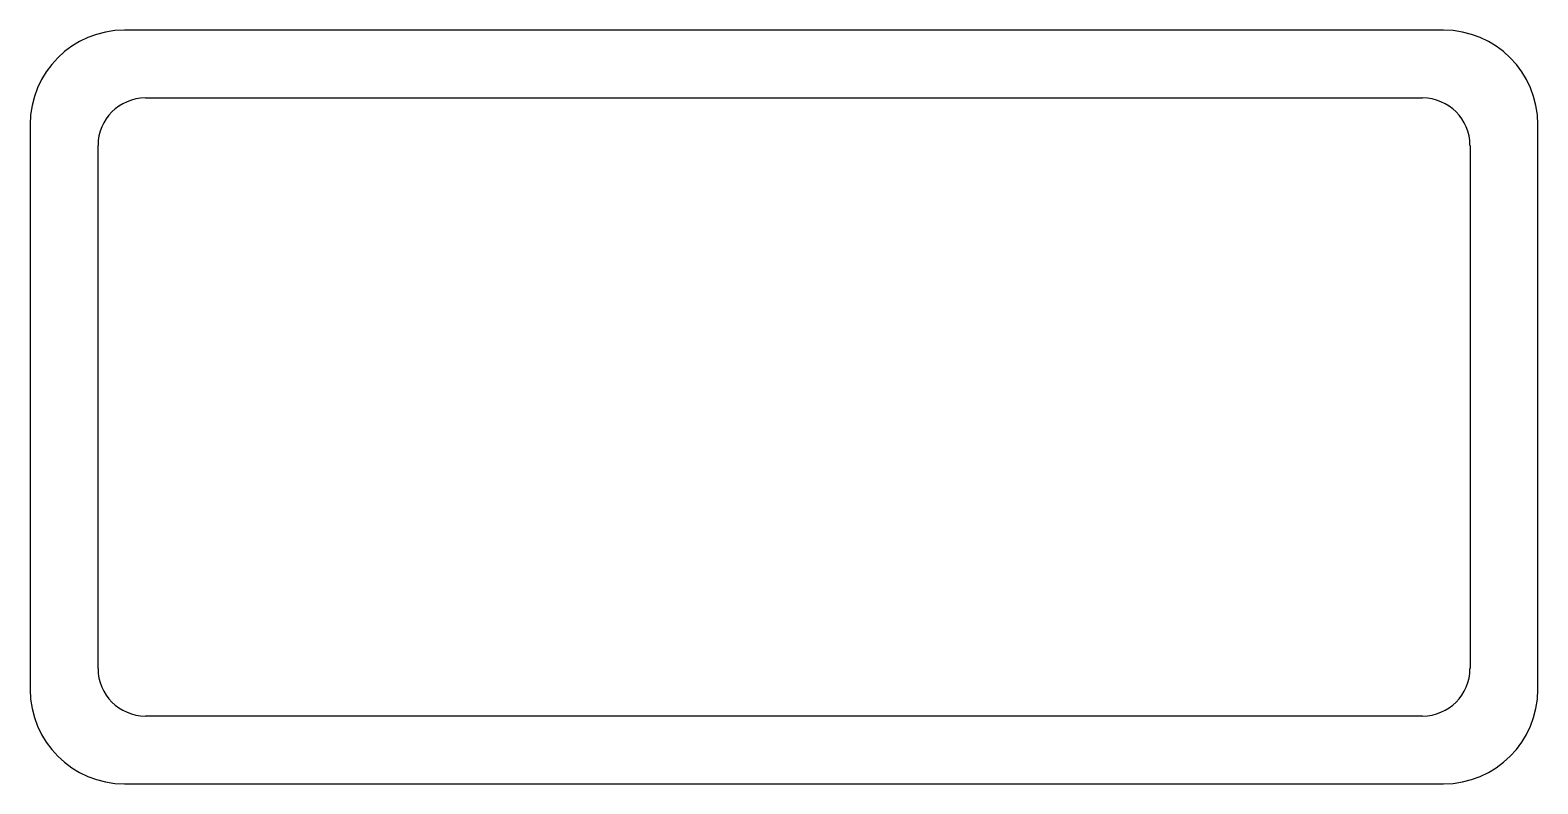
# Model space of a CAD drawing. Extents: x 9 to 59.8, y -0.7 to 24.7.
import ezdxf

# ---------------------------------------------------------------- set-up
doc = ezdxf.new("R2010")
doc.units = 0
doc.layers.get('0').update_dxf_attribs({"linetype": 'CONTINUOUS'})

msp = doc.modelspace()

# ---------------------------------------------------------------- linework, layer by layer
for p, q in [((56.614, 24.719), (12.164, 24.719)), ((12.875, 22.433), (55.902, 22.433)), ((8.989, 21.544), (8.989, 2.494)), ((59.789, 2.494), (59.789, 21.544)), ((11.275, 3.205), (11.275, 20.833)), ((57.503, 20.833), (57.503, 3.205)), ((55.902, 1.605), (12.875, 1.605)), ((12.164, -0.681), (56.614, -0.681))]:
    msp.add_line(p, q)
for centre, radius, start, end in [((12.164, 21.544), 3.175, 90, 180), ((56.614, 21.544), 3.175, 0, 90), ((12.875, 20.833), 1.6, 90, 180), ((55.902, 20.833), 1.6, 0, 90), ((12.875, 3.205), 1.6, 180, 270), ((55.902, 3.205), 1.6, 270, 0), ((12.164, 2.494), 3.175, 180, 270), ((56.614, 2.494), 3.175, 270, 0)]:
    msp.add_arc(centre, radius, start, end)

doc.saveas('drawing.dxf')
